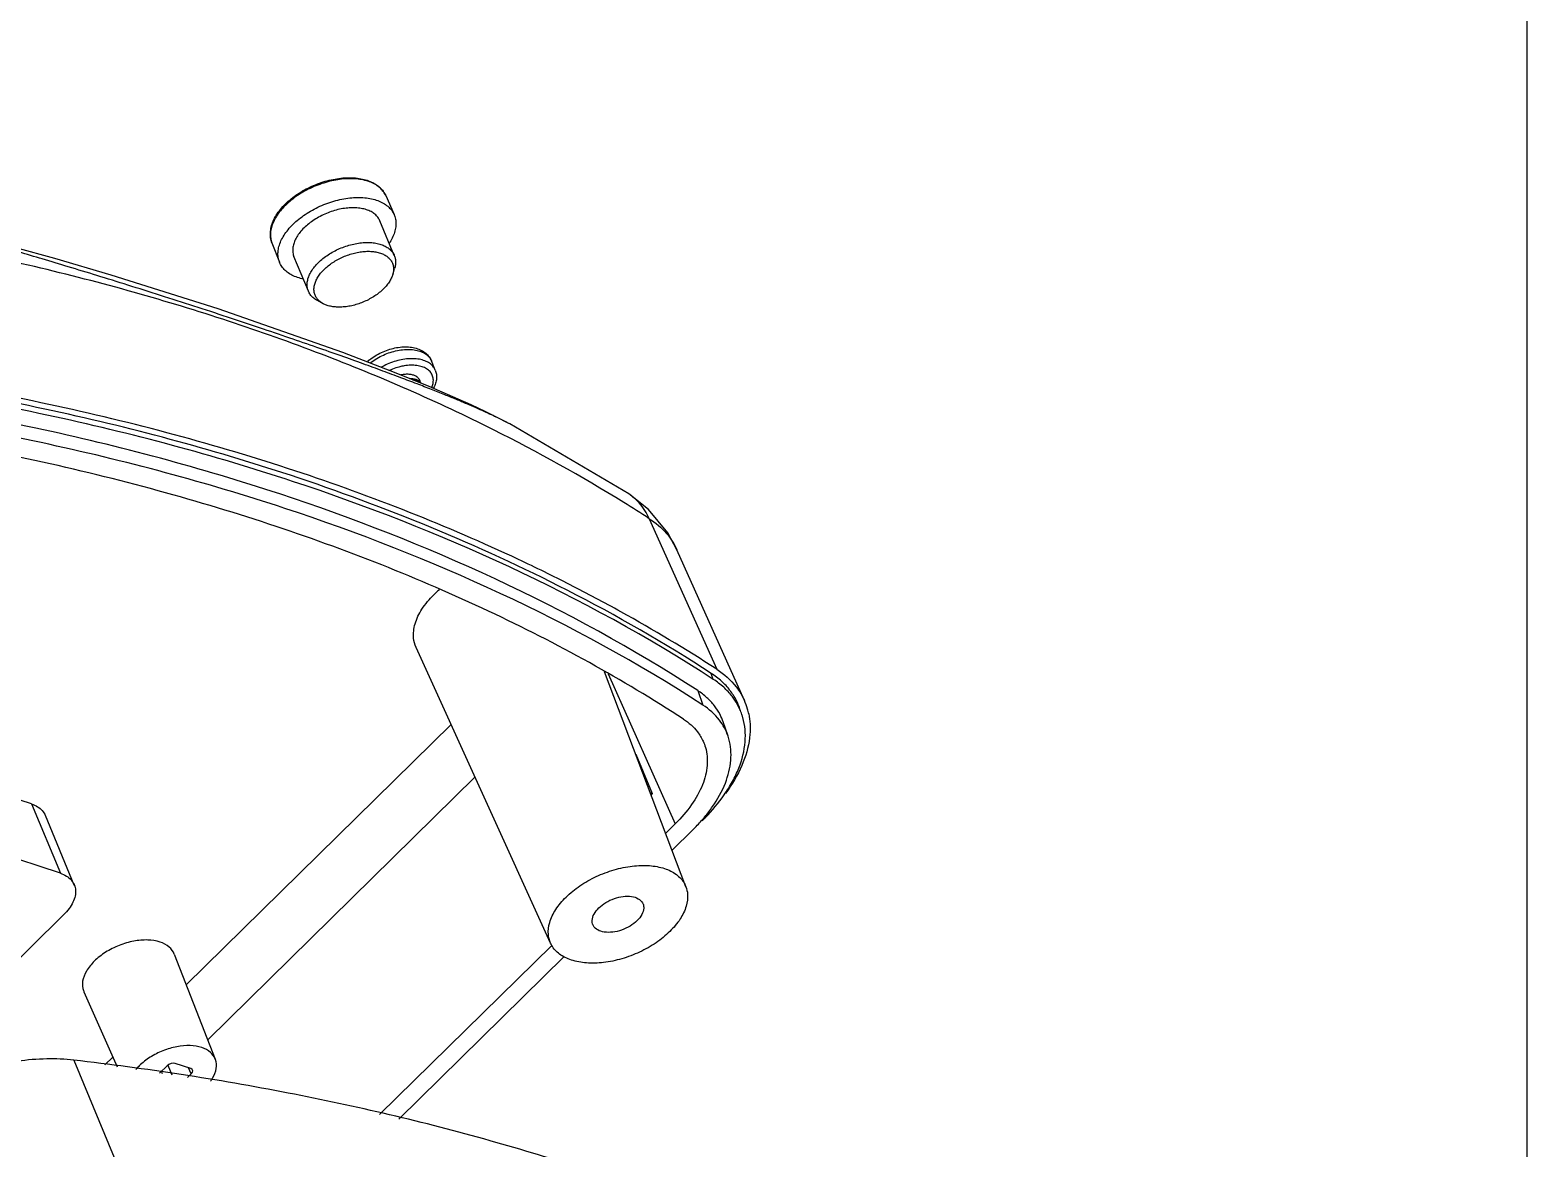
# Model space of a CAD drawing. Header units: millimetres. Extents: x 1786 to 2940, y -3417 to -1928.
# Drawn here: x 2230.5 to 2317.4, y -3255.9 to -3191 of the extents above; entities that cross this region are included whole.
import ezdxf

# ---------------------------------------------------------------- set-up
doc = ezdxf.new("R2010")
doc.units = ezdxf.units.MM

# ---------------------------------------------------------------- blocks, each defined once
blk = doc.blocks.new('*u7')
at = {"color": 7, "linetype": 'Continuous'}
for p, q in [((31.62487112869985, 21.52223128367746, -3e-09), (-44.3087209649002, -53.16000456032248, -3e-09)), ((-44.9510844749002, -43.77432120472258, -3e-09), (-50.40621847080001, -30.61007383522247, -3e-09)), ((-76.57107876179998, -50.4643040226224, -3e-09), (-65.9016470966003, -39.97070046762246, -3e-09)), ((-64.66972269660027, -40.26148066052247, -3e-09), (-75.76742082960027, -51.17629301762258, -3e-09)), ((-52.27391557770034, -42.65092092622262, -3e-09), (-52.52263011620016, -42.89553674532249, -3e-09)), ((-52.52263011620016, -42.89553674532249, -3e-09), (-52.34889757559995, -43.28025935992264, -3e-09)), ((-52.49405529230035, -43.2323421704225, -3e-09), (-51.49276202960027, -43.56287340282256, -3e-09)), ((-51.30165095580014, -42.80007667372251, -3e-09), (-51.0397164379001, -43.43974967712256, -3e-09)), ((-50.9657605995003, -43.40946609972252, -3e-09), (-50.47508856200011, -42.92688014772261, -3e-09)), ((-50.67229667770016, -42.89662632252248, -3e-09), (-50.60684536579993, -43.05646565032248, -3e-09)), ((-45.59888346600019, -48.18438753982264, -3e-09), (-47.73497539820028, -43.34724268892251, -3e-09)), ((-51.42826122420001, -50.60943856392259, -3e-09), (-54.07338173800008, -43.84208540532245, -3e-09)), ((-47.46197821860005, -43.96544028692256, -3e-09), (-46.95507243030033, -43.46688811012245, -3e-09)), ((-70.82217091470011, -62.03706183332247, -3e-09), (-53.58715209089996, -45.08606945852262, -3e-09)), ((-69.28177155809999, -65.42565186552247, -3e-09), (-52.20271555590034, -48.62805210522242, -3e-09)), ((-75.69623527590011, -51.31503326312259, -3e-09), (-67.02564392010026, -70.38871004462248, -3e-09)), ((-84.42682220370034, -54.94700217102263, -3e-09), (-79.17587855230022, -68.82173772402257, -3e-09)), ((-44.97953363060014, -55.06969017682241, -3e-09), (-43.11912796349998, -59.54176408742251, -3e-09)), ((-44.08274648660017, -55.82351809062243, -3e-09), (-12.02074678200006, -66.40732272712262, -3e-09)), ((-42.22234081960005, -60.29559200132258, -3e-09), (-44.08274648660017, -55.82351809062243, -3e-09)), ((-84.87033213500035, -58.62678890782263, -3e-09), (-83.53225025670008, -57.31075810172251, -3e-09)), ((-83.11789168250016, -58.40563095172251, -3e-09), (-83.73733778719998, -59.01486882412246, -3e-09)), ((-79.41369144530017, -68.67908163412244, -3e-09), (-83.73733778719998, -59.01486882412246, -3e-09)), ((-42.22234081960005, -60.29559200132258, -3e-09), (-10.16034111499994, -70.87939663782254, -3e-09)), ((-82.25299985080028, -60.9678877985225, -3e-09), (-82.17662452910008, -60.89277111262254, -3e-09)), ((-81.18841617950011, -63.50394549032262, -3e-09), (-82.25299985080028, -60.9678877985225, -3e-09)), ((-82.25299985080028, -60.9678877985225, -3e-09), (-82.13323411479996, -61.00742298542264, -3e-09)), ((-87.13833713600025, -64.66900316202259, -3e-09), (-86.82481034460034, -65.58629299292261, -3e-09)), ((-88.1952754480003, -66.96937690282243, -3e-09), (-83.84519732980016, -76.69263087662262, -3e-09)), ((-85.18770412499998, -67.60442614042245, -3e-09), (-85.51138772090007, -66.67471289372247, -3e-09)), ((-86.19080032479997, -68.33292829622246, -3e-09), (-86.0559673271, -68.72028599102259, -3e-09)), ((-82.06148634479996, -78.69370470192257, -3e-09), (-86.41033082640024, -68.98361525872247, -3e-09)), ((-83.84730516980017, -76.68791296232257, -3e-09), (-83.25878558500017, -77.77453674972253, -3e-09)), ((-80.7353451455001, -80.28684508102242, -3e-09), (-80.7322704784001, -80.28883708462263, -3e-09)), ((-80.7322704784001, -80.28883708462263, -3e-09), (-73.05927608160027, -84.80543231512252, -3e-09)), ((-68.25597706069993, -88.27855885622262, -3e-09), (-68.00792297180033, -88.8748353776225, -3e-09)), ((-61.28863364400013, -92.45118285982244, -3e-09), (-61.03102552070004, -92.5597545490225, -3e-09)), ((-61.03101718120024, -92.55975896182258, -3e-09), (-60.65689732830015, -92.75717254322262, -3e-09)), ((-60.07787691900012, -93.35748034452263, -3e-09), (-59.14767408540001, -95.59351729982245, -3e-09)), ((-65.51152547400034, -94.42367337512246, -3e-09), (-65.63523987589997, -94.82818855802248, -3e-09)), ((-57.72918677780035, -96.47544575332245, -3e-09), (-58.21310999620027, -95.23736253422248, -3e-09)), ((-65.61763868320031, -95.6620496308226, -3e-09), (-64.68743584970025, -97.89808658612242, -3e-09)), ((-65.06186674590026, -99.52587820142253, -3e-09), (-65.59885756380027, -98.30987137582247, -3e-09))]:
    blk.add_line(p, q, dxfattribs=at)
at = {"color": 7, "linetype": 'Continuous', "elevation": -3e-09}
for points in [[(-83.25878558500017, -77.77453674972253), (-82.00255269519994, -79.28969006442253), (-80.73532884010001, -80.28681990962241)], [(-73.05970358280001, -84.80520414932244), (-72.91375677700034, -84.88273120012263), (-72.30103968089998, -85.19831556562258), (-71.50934498730021, -85.58737036832258), (-70.56510577790004, -86.0307743945225), (-69.38999937659992, -86.55886385672261), (-67.86451877209993, -87.21427442772256), (-65.73330741730024, -88.0860819730226), (-62.30211718290002, -89.40824157062252), (-54.25895733250036, -92.22524723772244), (-47.34848905109993, -94.40157833592252), (-43.71626722780002, -95.46493410232256), (-41.20789705330026, -96.16675620512251)]]:
    blk.add_lwpolyline(points, dxfattribs=at)
at = {"color": 7, "linetype": 'Continuous'}
for centre, radius, start, end in [((-76.82669092440028, -66.81794513652244, -3e-09), 11.4802092441, 134.4794049396977, 138.5923272239085), ((-75.85424112689998, -68.97542331602244, -3e-09), 13.7053371935, 134.5188047737927, 135.8330166739968), ((-77.56086773590005, -66.16105799452248, -3e-09), 10.4950892641, 138.6310148271048, 140.3582705829944), ((-84.37722599869994, -65.25861647772263, -3e-09), 4.183477941, 191.6616048262962, 196.0477334882024), ((-84.38597176300027, -65.25740115652252, -3e-09), 4.1754104847, 196.0969361196955, 204.2002480859012), ((-84.19811242560036, -64.7437257532224, -3e-09), 4.0570219619, 198.8984422034046, 209.2347165456011), ((-28.99315423240023, 19.41253274217752, -3e-09), 104.9927902115, 237.0784031630062, 242.9296744869954), ((-72.96128541920007, -68.90620827792259, -3e-09), 6.8401968534, 310.4172082596019, 314.4940256467988), ((-27.73469003529999, 5.267249621177598, -3e-09), 100.0042131518, 237.0951803810998, 238.2088328512856), ((-66.83132070279999, -87.52311140332245, -3e-09), 0.4306107881, 190.6899751262933, 195.559245065298), ((-61.91788167640016, -95.5238847651226, -3e-09), 4.73641081, 314.5238464711953, 314.7335416219997)]:
    blk.add_arc(centre, radius, start, end, dxfattribs=at)
for centre, major_axis, ratio, start_param, end_param in [((-52.24468142280011, -42.98718906622253, -3e-09), (0.3626068633000001, 0.1508035637000001), 0.5900172889, 2.1698724647, 3.740364205), ((-51.24355743270007, -43.31766442112257, -3e-09), (0.3624737041, 0.1508337066), 0.5903520686, -2.5427462661, -0.9722545257999999)]:
    blk.add_ellipse(centre, major_axis=major_axis, ratio=ratio, start_param=start_param, end_param=end_param, dxfattribs=at)
for points, start_tangent, end_tangent in [([(-105.1803113763003, -23.89239317632246, -3e-09), (-95.08172063790016, -29.66701923222263, -3e-09), (-83.92395421619995, -34.57526760662245, -3e-09), (-71.78903447230005, -38.58105704692252, -3e-09), (-58.76616691310028, -41.6549404297225, -3e-09), (-44.95108454709998, -43.77432119362243, -3e-09)], (0.8388107659121518, -0.5444230882226334), (0.9934053734446159, -0.1146549781359863)), ([(-44.95108454709998, -43.77432119362243, -3e-09), (-43.19961957810028, -43.85401069372256, -3e-09), (-41.33334672980027, -43.70457061872253, -3e-09), (-39.40901906520003, -43.32986154422247, -3e-09), (-37.48187335440025, -42.74059099602255, -3e-09), (-35.60737876770008, -41.95370137742248, -3e-09), (-33.83943183470001, -40.99184481672251, -3e-09), (-32.22875417559999, -39.88266868642245, -3e-09), (-30.82406933209995, -38.66053972362261, -3e-09)], (0.9934053734449148, -0.1146549781333969), (0.7129570055705573, 0.7012077496775577)), ([(-53.76524925379999, -42.41131898852245, -3e-09), (-53.90270953590016, -42.6231124986225, -3e-09), (-54.13210665990027, -43.24487715482246, -3e-09), (-54.08378472720005, -43.8143153814226, -3e-09), (-54.07347054680031, -43.84167710682254, -3e-09)], (-0.5844154597196252, -0.8114546015894537), (0.3665984746031608, -0.9303792551527768)), ([(-54.07347054680031, -43.84167710682254, -3e-09), (-53.76248386819998, -44.2757512234225, -3e-09), (-53.19966796800009, -44.58398840652262, -3e-09), (-52.45042253130032, -44.70886833992245, -3e-09), (-51.5880644918002, -44.63816341462257, -3e-09), (-50.69705599160034, -44.37880222262243, -3e-09), (-49.86452175249997, -43.95613573422247, -3e-09), (-49.17204412299998, -43.41156860482261, -3e-09)], (0.3665984746105532, -0.930379255149864), (0.7129570055681799, 0.701207749679975)), ([(-49.17204412299998, -43.41156860482261, -3e-09), (-48.95199260020036, -43.17371016982247, -3e-09)], (0.7129570055333988, 0.7012077497153388), (0.6414015891632221, 0.7672053189459085)), ([(-46.2702641103001, -50.15637766732243, -3e-09), (-45.76034704509993, -49.51130663262256, -3e-09), (-45.5189339614999, -48.85753940652262, -3e-09), (-45.56957147340017, -48.25779412362249, -3e-09), (-45.59880384789994, -48.18522574182248, -3e-09)], (0.7129570055768855, 0.7012077496711234), (-0.4077926452653274, 0.9130745634763389)), ([(-83.38744451599996, -52.07567506102259, -3e-09), (-82.49638969540001, -51.34909329362245, -3e-09), (-81.43800459100021, -50.7473085488225, -3e-09), (-80.28441639860011, -50.31133146242246, -3e-09), (-79.11424024710004, -50.07087315262243, -3e-09), (-78.00722170740028, -50.04232045562253, -3e-09), (-77.0388022635002, -50.22761919052255, -3e-09), (-76.27497810030036, -50.61414155502257, -3e-09), (-75.76780257200016, -51.1755466884224, -3e-09), (-75.69698586970026, -51.31448287472244, -3e-09)], (0.7129570055720598, 0.7012077496760301), (0.4111207995524512, -0.911580873085517)), ([(-51.42835050390022, -50.60901705752258, -3e-09), (-51.10144309740008, -51.0654998944226, -3e-09), (-50.50879526249992, -51.39019146032251, -3e-09), (-49.71965910930021, -51.52163275932253, -3e-09), (-48.81233205600029, -51.44711526522246, -3e-09), (-47.87402911260006, -51.1738234997224, -3e-09), (-46.9987477185, -50.72929894172262, -3e-09), (-46.2702641103001, -50.15637766732243, -3e-09)], (0.3666197635560721, -0.9303708663592652), (0.7129570055696479, 0.7012077496784824)), ([(-84.42590399900018, -54.94722341532247, -3e-09), (-84.53017482900032, -54.48712143492253, -3e-09), (-84.44020916840009, -53.70003795512253, -3e-09), (-84.05044513920029, -52.8775385043225, -3e-09), (-83.38744451599996, -52.07567506102259, -3e-09)], (-0.3520505120365802, 0.9359810024646771), (0.7129570055792448, 0.7012077496687246)), ([(-81.27942577470003, -52.77154115582243, -3e-09), (-80.8256116593002, -52.42298681972261, -3e-09), (-80.2729684848, -52.16390399182251, -3e-09), (-79.70061296880021, -52.0299280977224, -3e-09), (-79.15907001570031, -52.0336718310225, -3e-09), (-78.73387411749991, -52.1740308341225, -3e-09), (-78.45880291150024, -52.43985496322261, -3e-09), (-78.42843737950034, -52.50199441992254, -3e-09)], (0.7129570055786641, 0.701207749669315), (0.3861355664584169, -0.9224420438790925)), ([(-75.69698586970026, -51.31448287472244, -3e-09), (-75.55183885290035, -51.87357575892247, -3e-09), (-75.64180451350012, -52.66065923872247, -3e-09), (-76.03156854269992, -53.48315868942245, -3e-09), (-76.69456916590025, -54.28502213272259, -3e-09)], (0.4111207995436998, -0.9115808730894637), (-0.7129570055721534, -0.7012077496759349)), ([(-81.65853099090009, -53.84649993082257, -3e-09), (-81.70392979200005, -53.57128360972251, -3e-09), (-81.58436769319997, -53.16923884742255, -3e-09), (-81.27942577470003, -52.77154115582243, -3e-09)], (-0.3662650489754699, 0.9305105662479051), (0.7129570055620428, 0.701207749686215)), ([(-78.42843737950034, -52.50199441992254, -3e-09), (-78.37808388990015, -52.78941358402244, -3e-09), (-78.49764598870024, -53.19145834632263, -3e-09), (-78.80258790720018, -53.58915603792252, -3e-09)], (0.3861355664788553, -0.9224420438705369), (-0.7129570055471054, -0.7012077497014026)), ([(-78.80258790720018, -53.58915603792252, -3e-09), (-79.25640202260001, -53.93771037402257, -3e-09), (-79.8090451971002, -54.19679320202249, -3e-09), (-80.38140071309999, -54.33076909612259, -3e-09), (-80.92294366620035, -54.3270253628225, -3e-09), (-81.3481395644003, -54.18666635962245, -3e-09), (-81.62321077039996, -53.92084223062261, -3e-09), (-81.65853099090009, -53.84649993082257, -3e-09)], (-0.7129570055729879, -0.7012077496750865), (-0.3662650489901552, 0.9305105662421246)), ([(-44.97951694050016, -55.06968312032245, -3e-09), (-45.0589493368002, -54.74304084302253, -3e-09), (-45.03175767130006, -54.35904273352253, -3e-09), (-44.89271244190013, -53.9569053286225, -3e-09), (-44.64932461680019, -53.55207857862251, -3e-09), (-44.3087209649002, -53.16000456032248, -3e-09)], (-0.3832127157963096, 0.9236601184700013), (0.7105629739913402, 0.7036336120400888)), ([(-76.69456916590025, -54.28502213272259, -3e-09), (-77.5856239865002, -55.01160390022255, -3e-09), (-78.6440090909, -55.6133886450225, -3e-09), (-79.79759728330009, -56.0493657313225, -3e-09), (-80.96777343480016, -56.28982404122257, -3e-09), (-82.07479197449993, -56.31837673822247, -3e-09), (-83.0432114184, -56.13307800322264, -3e-09), (-83.8070355816003, -55.74655563882243, -3e-09), (-84.31421110990004, -55.18515050532255, -3e-09), (-84.42590399900018, -54.94722341532247, -3e-09)], (-0.7129570055694611, -0.7012077496786722), (-0.3520505120269314, 0.9359810024683063)), ([(-44.08274648660017, -55.82351809062243, -3e-09), (-44.47185574350033, -55.64386014692263, -3e-09), (-44.77054683450024, -55.39683103782249, -3e-09), (-44.96948039250037, -55.09307899102259, -3e-09), (-44.97951694050016, -55.06968312032245, -3e-09)], (-0.9503375342046131, 0.3112210967815263), (-0.3832127158056956, 0.9236601184661072)), ([(-85.68524710880001, -59.42620403002252, -3e-09), (-86.89209640490026, -60.87971038512251, -3e-09), (-87.4268155824002, -61.74232434312262, -3e-09), (-87.83513954970022, -62.60934250032255, -3e-09), (-88.24301073180004, -64.30208875212247, -3e-09), (-88.23879945900035, -65.10723514052256, -3e-09), (-88.09496588790034, -65.87194419862249, -3e-09), (-88.03643723250025, -66.05776147422262, -3e-09)], (-0.6966862496253665, -0.7173759611130983), (0.3235493327262745, -0.9462113026657327)), ([(-85.64259855140017, -59.46534849602244, -3e-09), (-86.14158718699991, -60.12205580162254, -3e-09), (-86.96705565330012, -61.64512603752246, -3e-09), (-87.32035397710024, -63.12142242382242, -3e-09), (-87.19379229620017, -64.49165771602247, -3e-09), (-87.13828852150027, -64.66898032132258, -3e-09)], (-0.6378897958505644, -0.7701276571775133), (0.3240038431870681, -0.9460557645297711)), ([(-85.53837177640025, -64.33604580612246, -3e-09), (-85.68244236300006, -63.94330334202255, -3e-09), (-85.79163838430031, -62.78334294672254, -3e-09), (-85.49029624879995, -61.53266260302257, -3e-09), (-84.79374462040005, -60.25486506882248, -3e-09), (-83.73733778719998, -59.01486882412246, -3e-09)], (-0.4094872835836943, 0.9123158250207255), (0.7129570055765899, 0.701207749671424)), ([(-42.22234081960005, -60.29559200132258, -3e-09), (-42.6114500765002, -60.11593405752251, -3e-09), (-42.91014116750011, -59.8689049484226, -3e-09), (-43.10907472540021, -59.56515290172251, -3e-09), (-43.11911127339999, -59.54175703092255, -3e-09)], (-0.9503375342046131, 0.3112210967815263), (-0.3832127158056956, 0.9236601184661072)), ([(-88.4743506087002, -66.1042272704226, -3e-09), (-88.55203240760011, -64.77741704222262, -3e-09), (-88.12669992380006, -63.0116154801226, -3e-09), (-87.14331729989999, -61.20750265352262, -3e-09), (-86.96936988869993, -60.96485489962242, -3e-09)], (-0.202446767329254, 0.9792932688413286), (0.5935706686771178, 0.8047818718672776)), ([(-87.13828852150027, -64.66898032132258, -3e-09), (-86.58572204019993, -65.69788252772241, -3e-09), (-85.51138772090007, -66.67471289372247, -3e-09)], (0.3240038431771859, -0.9460557645331557), (0.8388035152230217, -0.5444342594377235)), ([(-84.2752054452003, -65.76268339022249, -3e-09), (-85.1682711338999, -64.95352060182245, -3e-09), (-85.53837177640025, -64.33604580612246, -3e-09)], (-0.8387485448591432, 0.5445189422753537), (-0.4094872835970275, 0.9123158250147412)), ([(-86.82479884380018, -65.58628274162243, -3e-09), (-86.62633800010008, -66.05488672772253, -3e-09), (-86.25912147330018, -66.63406909592254, -3e-09), (-85.78050863550015, -67.15068470512256, -3e-09), (-85.18770412580034, -67.60442614102249, -3e-09)], (0.3235488210987317, -0.9462114776124949), (0.8388141027969593, -0.5444179469386845)), ([(-87.90580081240023, -66.43996555952253, -3e-09), (-87.68163838989994, -66.9691232716225, -3e-09), (-87.26668749960027, -67.62350001772256, -3e-09), (-86.72587721300033, -68.20716294572253, -3e-09), (-86.05577968340003, -68.71999683162244, -3e-09)], (0.323679805101745, -0.9461666786403422), (0.8388521101606846, -0.5443593824661853)), ([(-84.2752054452003, -65.76268339022249, -3e-09), (-78.19762895420035, -69.40858354412262, -3e-09), (-71.70195350180029, -72.72740270882241, -3e-09), (-64.80685347179997, -75.70959962822258, -3e-09), (-57.53215155199996, -78.34660079972264, -3e-09), (-49.89876174539995, -80.63082512222263, -3e-09), (-41.92862924520023, -82.55570569102247, -3e-09), (-33.64466734430016, -84.11570867672253, -3e-09), (-25.07069156210036, -85.30634923482262, -3e-09)], (0.8387485448537972, -0.5445189422835882), (0.9934136970848292, -0.1145828366041423)), ([(-86.41033082640024, -68.98361525872247, -3e-09), (-87.67149783720015, -67.8413183325224, -3e-09), (-88.1944402483, -66.96901458032244, -3e-09)], (-0.8388380804196699, 0.5443810015401377), (-0.4094918138926957, 0.9123137916061939)), ([(-87.7383765464001, -66.72512857812262, -3e-09), (-87.39857737230022, -67.23917505292252, -3e-09), (-86.85901535619996, -67.82149656572255, -3e-09), (-86.19080032579996, -68.33292829562242, -3e-09)], (0.4882384405461146, -0.8727102756202073), (0.8388107661076231, -0.5444230879214643)), ([(-85.51183810280008, -66.67540680342245, -3e-09), (-58.55775612220032, -79.3570310883224, -3e-09), (-50.86463653520013, -81.65872652942244, -3e-09), (-42.83228483970015, -83.59854402692258, -3e-09), (-25.84475605790021, -86.37223803642246, -3e-09)], (0.8388076137586136, -0.5444279448196799), (0.9934044881387483, -0.1146626484335326)), ([(-86.19080032740021, -68.33292829812262, -3e-09), (-59.05173075680023, -81.10150208342247, -3e-09), (-51.30547942810017, -83.4190881090226, -3e-09), (-43.21764538680009, -85.37228792042242, -3e-09), (-26.11214657050004, -88.16515149392262, -3e-09)], (0.8388107662174675, -0.5444230877522234), (0.9934053733989242, -0.1146549785318729)), ([(-85.18770412530012, -67.60442614022259, -3e-09), (-58.22605695580023, -80.28943507292252, -3e-09), (-50.53047084440004, -82.59186764342257, -3e-09), (-42.49554276370009, -84.53230496802257, -3e-09), (-25.50195315110022, -87.30695042812249, -3e-09)], (0.8388141027883298, -0.5444179469519806), (0.9934049268238382, -0.1146588477271813)), ([(-86.41033082640024, -68.98361525872247, -3e-09), (-80.22807995180028, -72.69113264112252, -3e-09), (-76.95436049699993, -74.43212166242256, -3e-09)], (0.8388380804171769, -0.5443810015439792), (0.8906447280170665, -0.4546998663463691)), ([(-67.02665743419993, -70.38818567022258, -3e-09), (-66.86320911560006, -70.99806597192241, -3e-09), (-66.95721973140007, -71.90670876742251, -3e-09), (-67.40223347150004, -72.85766501402259, -3e-09), (-68.16743682110018, -73.78548164732251, -3e-09)], (0.4110874212727271, -0.9115959258746934), (-0.7129570055696003, -0.7012077496785308)), ([(-76.77367105780013, -74.07815239972251, -3e-09), (-58.91352277080023, -81.49000374362254, -3e-09), (-51.16625538330027, -83.80789376202256, -3e-09), (-43.07736047840035, -85.76134977032257, -3e-09), (-25.96936407370004, -88.5546089812226, -3e-09)], (0.8899566537820273, -0.4560451231940728), (0.9934055238735563, -0.1146536747666862)), ([(-76.95436049699993, -74.43212166242256, -3e-09), (-73.62086343379997, -76.06615508282243, -3e-09), (-66.60765462450036, -79.09899083382243, -3e-09), (-59.20859272789994, -81.78093077142262, -3e-09), (-51.44492496769999, -84.10427340872252, -3e-09), (-43.3389455734, -86.06234701082258, -3e-09), (-34.91393176030033, -87.64952875312247, -3e-09), (-26.19407688620004, -88.86126086772242, -3e-09)], (0.8906447280169583, -0.4546998663465808), (0.993401716879191, -0.1146866552894263)), ([(-82.06145953210034, -78.69368461142244, -3e-09), (-83.17198788430005, -77.74434618732244, -3e-09), (-83.84515059210025, -76.69261276552243, -3e-09)], (-0.8420631143741256, 0.539379005348325), (-0.4089451557207928, 0.9125589622662728)), ([(-82.06148632900022, -78.6937047122226, -3e-09), (-81.41170220100003, -79.70867288032241, -3e-09), (-80.73525205930036, -80.28670184162252, -3e-09)], (0.4026017644097316, -0.9153752341494558), (0.8384956314493676, -0.5449083189311082)), ([(-80.41938640710032, -79.7337234104225, -3e-09), (-72.0118540407002, -84.42637154972249, -3e-09), (-60.9157160996001, -89.30115685312262, -3e-09), (-48.85305990640018, -93.28307628452262, -3e-09), (-35.91171074500016, -96.34312989272257, -3e-09), (-22.18526813769995, -98.45910306282258, -3e-09)], (0.8499541323603048, -0.5268566910305323), (0.9933053625002035, -0.1155182099425867)), ([(-73.05928248830014, -84.80543039702252, -3e-09), (-72.95447596539998, -84.86100883312247, -3e-09), (-72.64399774990034, -85.02084730152251, -3e-09), (-72.28834767300032, -85.19673223072255, -3e-09), (-71.88215107220003, -85.39025826722263, -3e-09), (-71.41965285890001, -85.60307413172245, -3e-09), (-70.89395762890035, -85.83721925252257, -3e-09), (-70.2976415467001, -86.09481741872241, -3e-09), (-69.62419059410013, -86.3774834937226, -3e-09), (-68.86775619209993, -86.6865015420226, -3e-09), (-68.02240132199995, -87.02316974772248, -3e-09), (-67.08200653270023, -87.38883831582257, -3e-09), (-66.03894096090016, -87.78540503642262, -3e-09), (-64.88431141809997, -88.21516611632251, -3e-09), (-63.60831007700017, -88.68064955002251, -3e-09), (-62.19486796000001, -89.18648169002245, -3e-09), (-60.62315729460033, -89.73865655222244, -3e-09), (-58.87069895579998, -90.34331576702243, -3e-09), (-56.93051280450027, -91.00089338712246, -3e-09), (-54.85102011010031, -91.69330594842245, -3e-09), (-52.69617482700005, -92.39833424142262, -3e-09), (-50.53497770000013, -93.09323125882247, -3e-09), (-48.43423801940025, -93.7570494186225, -3e-09), (-46.43824144900009, -94.37686503992245, -3e-09), (-44.58701830600012, -94.94173509722259, -3e-09), (-42.91514369350034, -95.4430397261226, -3e-09), (-41.40330199920027, -95.88854541522255, -3e-09), (-40.01264695250029, -96.2912047082225, -3e-09), (-38.73065925990022, -96.65577085302243, -3e-09), (-37.55054187390033, -96.98518878792243, -3e-09), (-36.46175755750028, -97.28331640432248, -3e-09), (-35.45165042360031, -97.55439353812244, -3e-09), (-34.51078669439994, -97.80158749322254, -3e-09), (-33.64230067620019, -98.02470015302242, -3e-09), (-32.85091779750019, -98.22326074962257, -3e-09), (-32.13344146770032, -98.3988847270225, -3e-09), (-31.48318985340029, -98.5539897609226, -3e-09), (-30.89342731060015, -98.69089713972244, -3e-09), (-30.35846977520032, -98.81157802252255, -3e-09), (-29.87258459639997, -98.9179187282225, -3e-09), (-29.4296061885002, -99.0117923378225, -3e-09), (-29.02318935380026, -99.0949836123225, -3e-09), (-28.64897199079996, -99.16875216222252, -3e-09), (-28.30394480030009, -99.23401324012252, -3e-09), (-27.98509536760002, -99.29162307322258, -3e-09), (-27.68937255350011, -99.34237609082243, -3e-09), (-27.41368666300014, -99.38699131552244, -3e-09), (-27.40162587390023, -99.38887700582245, -3e-09)], (0.8818455683727854, -0.471538326693896), (0.9880336625392147, -0.1542383923974361)), ([(-68.25597706069993, -88.27855885622262, -3e-09), (-68.32859772270012, -88.01827907892243, -3e-09), (-68.33769741290007, -87.73456265222262, -3e-09), (-68.27819364979996, -87.43248116312247, -3e-09), (-68.14761855379993, -87.12241291522241, -3e-09), (-68.13441260870013, -87.09808535372258, -3e-09)], (-0.3840948810516237, 0.923293627374271), (0.4831124342759207, 0.8755583223566518)), ([(-68.02698884229994, -87.14442074292242, -3e-09), (-68.11301774330013, -87.40747300222256, -3e-09), (-68.13185617470026, -87.69205801372254, -3e-09), (-68.06671345570021, -87.95216007852241, -3e-09), (-67.92016737120002, -88.17773492462243, -3e-09), (-67.69794848980018, -88.3601445078225, -3e-09), (-67.40864578970013, -88.49245236072261, -3e-09), (-67.06330324789997, -88.56964497012245, -3e-09), (-66.67504469400001, -88.58875618972252, -3e-09), (-66.25870614120004, -88.54898958122249, -3e-09), (-66.1063558367, -88.52076164512255, -3e-09)], (-0.4055679954220099, -0.9140648779432302), (0.9789768317185551, 0.2039714758447853)), ([(-67.21659148610024, -87.56862013302248, -3e-09), (-67.32708890450021, -87.44180753242244, -3e-09), (-67.33243021809994, -87.43243066292257, -3e-09)], (-0.7752956085877754, 0.6315985428296292), (-0.4837002977302085, 0.8752336956354615)), ([(-67.29687306460028, -87.4861322201225, -3e-09), (-67.27876688300012, -87.56371521422261, -3e-09), (-67.26408024440025, -87.6036240461226, -3e-09)], (0.1513575889575214, -0.9884790742676176), (0.3854528214073331, -0.9227275450907092)), ([(-66.79601337810027, -87.65655419822247, -3e-09), (-66.88022638119992, -87.64557909292262, -3e-09), (-67.0858772048, -87.5884093840225, -3e-09), (-67.24759824720013, -87.4940855678226, -3e-09), (-67.28945418150033, -87.45605489632248, -3e-09)], (-0.9954601554286319, 0.09517919391339673), (-0.7018357599241196, 0.7123388000746089)), ([(-67.26408024440025, -87.6036240461226, -3e-09), (-67.19642867170023, -87.71962870912262, -3e-09), (-67.05953744010003, -87.84654489142258, -3e-09), (-66.8740791624, -87.9389165908226, -3e-09), (-66.64816287939993, -87.99270732682248, -3e-09), (-66.39166585170005, -88.00556769272248, -3e-09), (-66.11580140029992, -87.97693790282256, -3e-09), (-66.04250606560026, -87.96284062732252, -3e-09)], (0.385452821354816, -0.9227275451126471), (0.9786198536671796, 0.2056773735937623)), ([(-67.25445835560004, -87.60298741702263, -3e-09), (-67.26247084260012, -87.52186089342263, -3e-09)], (-0.1858866113722185, 0.9825712023627367), (-0.01321648170004622, 0.9999126584914667)), ([(-66.59055859450018, -87.73671530192246, -3e-09), (-66.60885280060029, -87.73708774932243, -3e-09), (-66.84921962010003, -87.7201136581225, -3e-09), (-67.05487044370011, -87.66294394922261, -3e-09), (-67.21659148610024, -87.56862013302248, -3e-09)], (-0.9996604597906843, -0.02605695935979378), (-0.7752956086149376, 0.6315985427962875)), ([(-68.25592452260025, -88.27853694312262, -3e-09), (-68.1531664045001, -88.46244904282253, -3e-09), (-67.94659723480027, -88.67518767272259, -3e-09), (-67.66881359319996, -88.84041253662258, -3e-09), (-67.3292712954003, -88.95249689872253, -3e-09), (-66.9395421019999, -89.00762090232251, -3e-09), (-66.51289605830016, -89.0039093672226, -3e-09), (-66.0638621492003, -88.94148950402246, -3e-09), (-65.60773040230015, -88.82248722452255, -3e-09), (-65.16003125890029, -88.6509540912225, -3e-09), (-64.77666705570027, -88.45630515752259, -3e-09)], (0.3849478027543847, -0.9229383452617901), (0.8678673908668283, 0.4967959257783865)), ([(-63.86249746380008, -88.80992528002253, -3e-09), (-64.1050462313001, -89.00951264682249, -3e-09), (-64.48451576890011, -89.25848049422257, -3e-09), (-64.89551537329999, -89.46365119932261, -3e-09), (-65.32691555380006, -89.62070684972241, -3e-09), (-65.76777322220005, -89.72541355462249, -3e-09), (-66.20670659330017, -89.77347537082255, -3e-09), (-66.63078952249998, -89.76077987092253, -3e-09), (-67.02357853110016, -89.68502910412258, -3e-09), (-67.36619916430027, -89.5494636341225, -3e-09), (-67.6458485907001, -89.36338108422251, -3e-09), (-67.86000695560006, -89.13581583752261, -3e-09), (-68.00792297180033, -88.8748353776225, -3e-09)], (-0.7409685142329822, -0.671539768677453), (-0.3840948810563001, 0.9232936273723256)), ([(-64.05439108769997, -88.73483275102262, -3e-09), (-64.10206036460022, -88.77152897272254, -3e-09), (-64.48795893750003, -89.0290086740224, -3e-09), (-64.91197733510035, -89.24723068642243, -3e-09), (-65.35967642130026, -89.41876378062261, -3e-09), (-65.81580810769992, -89.53776603492247, -3e-09), (-66.26484196000001, -89.60018588792241, -3e-09), (-66.69148797300022, -89.60389742632242, -3e-09), (-67.08121717500035, -89.54877342732243, -3e-09), (-67.4207595332, -89.4366890450226, -3e-09), (-67.69854316930014, -89.27146417582253, -3e-09), (-67.90511232059998, -89.05872555722249, -3e-09), (-68.00787043370019, -88.87481346462255, -3e-09)], (-0.7874047161461232, -0.6164363819493811), (-0.3849478024305659, 0.9229383453968516)), ([(-66.1063558367, -88.52076164512255, -3e-09), (-65.83029254600024, -88.45180970442243, -3e-09), (-65.40638089170034, -88.30094010262246, -3e-09), (-65.30314984460028, -88.25552837312262, -3e-09)], (0.9789768317086894, 0.2039714758921368), (0.9094196613489123, 0.4158796455130134)), ([(-64.91349510450027, -93.50636068132258, -3e-09), (-64.64975770699994, -93.27257890402257, -3e-09), (-64.3526378478, -93.05658752112254, -3e-09), (-64.02820228780001, -92.8627157461226, -3e-09), (-63.68303598879993, -92.69484327982241, -3e-09), (-63.32411822180029, -92.55633076852246, -3e-09), (-62.95869851770021, -92.44995982062255, -3e-09), (-62.59414639260012, -92.37787549252243, -3e-09), (-62.23782242760035, -92.34154877192259, -3e-09), (-61.89692571700016, -92.34174596132243, -3e-09), (-61.57836588060036, -92.37851531472256, -3e-09), (-61.28863364400013, -92.45118285982244, -3e-09)], (0.7129570055481338, 0.7012077497003569), (0.949599164534235, -0.3134667872612395)), ([(-61.03102562589993, -92.55975474832258, -3e-09), (-60.81943683670033, -92.6974321703226, -3e-09), (-60.64956955620028, -92.86584277062252, -3e-09), (-60.52763763749999, -93.06004634502256, -3e-09), (-60.45605487640023, -93.27610288092251, -3e-09), (-60.43624245130013, -93.50964209382255, -3e-09), (-60.46859968800027, -93.75595407612263, -3e-09), (-60.55249708550036, -94.01007169322247, -3e-09), (-60.68628916510033, -94.2668734803226, -3e-09), (-60.86734412260012, -94.52117479422259, -3e-09), (-61.0920881088, -94.76782364222254, -3e-09)], (0.8844149957950203, -0.4667013126324955), (-0.7129570055362888, -0.7012077497124003)), ([(-65.51154634740033, -94.42372228672252, -3e-09), (-65.4530861277999, -94.26411263032242, -3e-09), (-65.31929404819994, -94.00731084332256, -3e-09), (-65.1382390908002, -93.75300952942257, -3e-09), (-64.91349510450027, -93.50636068132258, -3e-09)], (0.292415273731204, 0.9562914344951047), (0.7129570055626973, 0.7012077496855496)), ([(-60.07788922110012, -93.3574854566225, -3e-09), (-60.0180701948002, -93.55300503522244, -3e-09), (-59.9960376936001, -93.81269748212253, -3e-09), (-60.03205799000034, -94.08658021322253, -3e-09), (-60.12539781480018, -94.36907776602243, -3e-09), (-60.27415703830002, -94.65443930482252, -3e-09), (-60.47530735169994, -94.93685569182253, -3e-09), (-60.72475391460011, -95.21057774372252, -3e-09)], (0.3837321414886604, -0.9234444453179231), (-0.7129570055814295, -0.7012077496665033)), ([(-60.65689737079992, -92.75717262372245, -3e-09), (-60.42216902030032, -92.90985328022248, -3e-09), (-60.23332686070034, -93.09694085862247, -3e-09), (-60.09770697559998, -93.31278946192242, -3e-09), (-60.07788922110012, -93.3574854566225, -3e-09)], (0.8844128503515329, -0.4667053782988547), (0.3837321414795302, -0.9234444453217171)), ([(-64.71694956940019, -95.8230014638225, -3e-09), (-64.97170685890023, -95.71592996932259, -3e-09), (-65.18614637669998, -95.57675215322251, -3e-09), (-65.35601365720004, -95.40834155302241, -3e-09), (-65.47794557590032, -95.2141379786226, -3e-09), (-65.54952833700008, -94.9980814426226, -3e-09), (-65.56934076210018, -94.76454222972257, -3e-09), (-65.53698352540005, -94.51823024752252, -3e-09), (-65.51154634740033, -94.42372228672252, -3e-09)], (-0.9495991645410952, 0.3134667872404571), (0.2924152737264528, 0.9562914344965575)), ([(-59.74309262970019, -94.15266532802252, -3e-09), (-59.57709011840006, -94.19023187572247, -3e-09), (-59.19063666630018, -94.3178217407226, -3e-09), (-58.85518132800007, -94.49056351662261, -3e-09), (-58.57679123520029, -94.70525570872246, -3e-09), (-58.36083315700034, -94.95756209182241, -3e-09), (-58.21310567020009, -95.23737815722257, -3e-09)], (0.9806851247283586, -0.1955931648512387), (0.3641022926326208, -0.9313589643631877)), ([(-65.61762638110031, -95.6620445187225, -3e-09), (-65.67744540730018, -95.46652494012255, -3e-09), (-65.69947790860033, -95.20683249322246, -3e-09), (-65.66345761210005, -94.93294976212246, -3e-09), (-65.63524689509995, -94.82818641142262, -3e-09)], (-0.3837321415276027, 0.9234444453017409), (0.2924498525482945, 0.9562808602834635)), ([(-60.72475391460011, -95.21057774372252, -3e-09), (-61.01741871440026, -95.47003326882259, -3e-09), (-61.34734393980034, -95.70994050102263, -3e-09), (-61.70781326450015, -95.92541562062252, -3e-09), (-62.0914885727002, -96.1120721758225, -3e-09), (-62.4905593415001, -96.26611037742259, -3e-09), (-62.89690164080002, -96.38439445162248, -3e-09), (-63.30224351330025, -96.46451647602248, -3e-09), (-63.69833336730017, -96.50484539712261, -3e-09), (-64.07710795560024, -96.50456023442257, -3e-09), (-64.43085651990032, -96.46366679302241, -3e-09), (-64.75237775960022, -96.38299754542254, -3e-09)], (-0.7129570055913679, -0.7012077496563985), (-0.9495991645355154, 0.3134667872573603)), ([(-61.0920881088, -94.76782364222254, -3e-09), (-61.35582550639992, -95.00160541962259, -3e-09), (-61.65294536550027, -95.21759680252262, -3e-09), (-61.9773809256003, -95.41146857752256, -3e-09), (-62.32254722450034, -95.57934104382252, -3e-09), (-62.68146499160002, -95.71785355512247, -3e-09), (-63.0468846957001, -95.8242245030226, -3e-09), (-63.41143682070015, -95.89630883102245, -3e-09), (-63.76776078569992, -95.93263555162252, -3e-09), (-64.10865749630011, -95.93243836222246, -3e-09), (-64.42721733279996, -95.8956690089226, -3e-09), (-64.71694956940019, -95.8230014638225, -3e-09)], (-0.7129570055481338, -0.7012077497003569), (-0.949599164534235, 0.3134667872612395)), ([(-58.21310567020009, -95.23737815722257, -3e-09), (-58.21093767280036, -95.2429595794224, -3e-09), (-58.12977638480015, -95.55640061052259, -3e-09), (-58.118967161, -95.89217005412252, -3e-09), (-58.17884710450016, -96.24401791302262, -3e-09), (-58.30815960940026, -96.60483275822253, -3e-09), (-58.50541806310002, -96.96967659812253, -3e-09), (-58.76677907200019, -97.33059567192254, -3e-09), (-59.0868831189, -97.68021895102243, -3e-09)], (0.3641022926226689, -0.9313589643670782), (-0.712957005574453, -0.7012077496735968)), ([(-65.59887770320029, -98.30978508442263, -3e-09), (-65.62417226229991, -98.24864430662251, -3e-09), (-65.70533355030011, -97.93520327542251, -3e-09), (-65.71614277410026, -97.59943383192262, -3e-09), (-65.6562628306001, -97.24758597302252, -3e-09), (-65.5269503257, -96.88677112772257, -3e-09), (-65.32969187200024, -96.52192728792261, -3e-09), (-65.2886502491001, -96.45856685532249, -3e-09)], (-0.4042120829943971, 0.9146652895793799), (0.5530031650344464, 0.8331791520806825)), ([(-64.75237775960022, -96.38299754542254, -3e-09), (-65.03512642939995, -96.26419468492259, -3e-09), (-65.27334658180007, -96.10967669512252, -3e-09), (-65.46218874150009, -95.92258911682256, -3e-09), (-65.5978086266, -95.70674051342257, -3e-09), (-65.61762638110031, -95.6620445187225, -3e-09)], (-0.9495991645226934, 0.3134667872962024), (-0.3837321414741755, 0.9234444453239422)), ([(-59.79455108110005, -97.44661469902258, -3e-09), (-59.53420933689995, -97.15936515972248, -3e-09), (-59.32714182800009, -96.8627793452224, -3e-09), (-59.17815957600033, -96.56381596172241, -3e-09), (-59.09056206420018, -96.26974050442254, -3e-09), (-59.06581520830014, -95.98534383392257, -3e-09), (-59.10486990700019, -95.7179209901226, -3e-09), (-59.14772852600026, -95.5935017800225, -3e-09)], (0.7129570055468345, 0.701207749701678), (-0.384135097656266, 0.9232768960331517)), ([(-57.72918677780035, -96.47544575332245, -3e-09), (-57.64235087770021, -96.79768264682252, -3e-09), (-57.62502903280028, -97.14438191582258, -3e-09), (-57.68004763780027, -97.5103365215225, -3e-09), (-57.80836200200019, -97.88716643752241, -3e-09), (-58.00777639980015, -98.26566641322256, -3e-09), (-58.27343482930019, -98.63710670242244, -3e-09), (-58.59903449340027, -98.99402596642244, -3e-09)], (0.3640443412770676, -0.9313816175897751), (-0.7129570055739516, -0.7012077496741065)), ([(-58.58434510340021, -98.8885721624224, -3e-09), (-58.26965559950031, -98.54232867092242, -3e-09), (-58.01322703560027, -98.18551358292257, -3e-09), (-57.81982130479992, -97.82475297502242, -3e-09), (-57.69302996260012, -97.46674619222244, -3e-09), (-57.63520753159992, -97.11814144102254, -3e-09), (-57.64742777750007, -96.78541233172245, -3e-09), (-57.72918677040025, -96.47544575042252, -3e-09)], (0.7103867123826827, 0.7038115648880201), (-0.3640505299436013, 0.9313791986338235)), ([(-64.6873814091, -97.89810210602263, -3e-09), (-64.62842806720028, -98.0177953942225, -3e-09), (-64.46630200770005, -98.23333361232244, -3e-09), (-64.24735206930018, -98.41577529732263, -3e-09), (-63.97633819530029, -98.56106731872251, -3e-09), (-63.65935900869999, -98.66587904922244, -3e-09), (-63.3035729602002, -98.72784530692252, -3e-09), (-62.91697754780034, -98.74560373402255, -3e-09), (-62.50818442410036, -98.71879022882263, -3e-09), (-62.08620098690017, -98.64800401512252, -3e-09), (-61.66029348580014, -98.53477095892254, -3e-09), (-61.23985739850013, -98.38152498812246, -3e-09), (-60.83503833490022, -98.19200034742244, -3e-09), (-60.45281024299993, -97.96926984372249, -3e-09), (-60.10310559239997, -97.71875118282242, -3e-09), (-59.79455108110005, -97.44661469902258, -3e-09)], (0.3841350976306193, -0.9232768960438221), (0.7129570055582822, 0.7012077496900383)), ([(-59.0868831189, -97.68021895102243, -3e-09), (-59.45912078540005, -98.01167481252241, -3e-09), (-59.87745705360021, -98.31973136032252, -3e-09), (-60.33369518890004, -98.59832708322256, -3e-09), (-60.81805008109995, -98.84173809932258, -3e-09), (-61.32411511520013, -99.04676446462258, -3e-09), (-61.84143410449997, -99.2089608586225, -3e-09), (-62.35973960150022, -99.32514037252258, -3e-09), (-62.86939165100011, -99.39325790072257, -3e-09), (-63.36160767670026, -99.41216071532244, -3e-09), (-63.82768872390034, -99.38135669622261, -3e-09), (-64.2580198167002, -99.30137201032244, -3e-09), (-64.64447326890013, -99.17378214532255, -3e-09), (-64.97992860710019, -99.00104036932248, -3e-09), (-65.25831869989997, -98.78634817722241, -3e-09), (-65.47427677809992, -98.53404179412246, -3e-09), (-65.59887770320029, -98.30978508442263, -3e-09)], (-0.7129570055728707, -0.7012077496752055), (-0.404212082979323, 0.9146652895860413)), ([(-58.59903449340027, -98.99402596642244, -3e-09), (-58.96521641290019, -99.32005570382262, -3e-09), (-59.37452620260001, -99.62134172952256, -3e-09), (-59.81947107780024, -99.89287829182263, -3e-09), (-60.29209201489994, -100.1301506940226, -3e-09), (-60.78410925280014, -100.3291930900225, -3e-09), (-61.28719100440003, -100.4866578191225, -3e-09), (-61.79274530080011, -100.5997096435226, -3e-09), (-62.29196237860015, -100.6661021336224, -3e-09), (-62.77647324379996, -100.6842773310225, -3e-09), (-63.23773338520004, -100.6532765439226, -3e-09), (-63.66647242370027, -100.5731047270226, -3e-09), (-64.05464081890022, -100.4447899460224, -3e-09), (-64.39391329499995, -100.2710194811225, -3e-09), (-64.67685298790002, -100.0567850957225, -3e-09), (-64.90052261090023, -99.80640105712246, -3e-09), (-65.06186674590026, -99.52587820142253, -3e-09)], (-0.7129570055706688, -0.7012077496774444), (-0.4039658796089988, 0.9147740530380865)), ([(-65.06185521709995, -99.52587310582248, -3e-09), (-64.9342375225001, -99.75420695942262, -3e-09), (-64.71840846939995, -100.0039816958224, -3e-09), (-64.44108664660007, -100.2160418554224, -3e-09), (-64.10742193610031, -100.3864494688225, -3e-09), (-63.72361051079997, -100.5120400570224, -3e-09), (-63.29677977070014, -100.5904813954226, -3e-09), (-62.83485598720017, -100.6203168241225, -3e-09), (-62.34641711120003, -100.6009922972225, -3e-09), (-61.84053348080033, -100.5328666725225, -3e-09), (-61.32659938379993, -100.4172050467225, -3e-09), (-60.81415860590005, -100.2561552627226, -3e-09), (-60.31272720149991, -100.0527080243226, -3e-09), (-59.83161678070019, -99.81064135832253, -3e-09), (-59.37976159139998, -99.53445045672242, -3e-09), (-58.96555261030016, -99.22926420012254, -3e-09), (-58.59668172200008, -98.90074991492247, -3e-09)], (0.4042633187992481, -0.9146426455580439), (0.7129570055683814, 0.7012077496797702))]:
    blk.add_spline(points, degree=3, dxfattribs=dict(at, start_tangent=start_tangent, end_tangent=end_tangent))

msp = doc.modelspace()

# ---------------------------------------------------------------- linework, layer by layer
at = {"layer": 'Defpoints', "color": 2, "elevation": -3e-09}
msp.add_lwpolyline([(2067.794016160957, -3409.718440672838), (2317.401176861021, -3409.718440672838), (2317.401176861021, -3060.626840182116), (2067.794016160957, -3060.626840182116)], close=True, dxfattribs=at)

# ---------------------------------------------------------------- block references
at = {"xscale": 0.9, "yscale": 0.9, "zscale": 0.9, "rotation": 180}
msp.add_blockref('*u7', (2192.597596510989, -3290.172640427477, -3e-09), dxfattribs=at)

doc.saveas('drawing.dxf')
